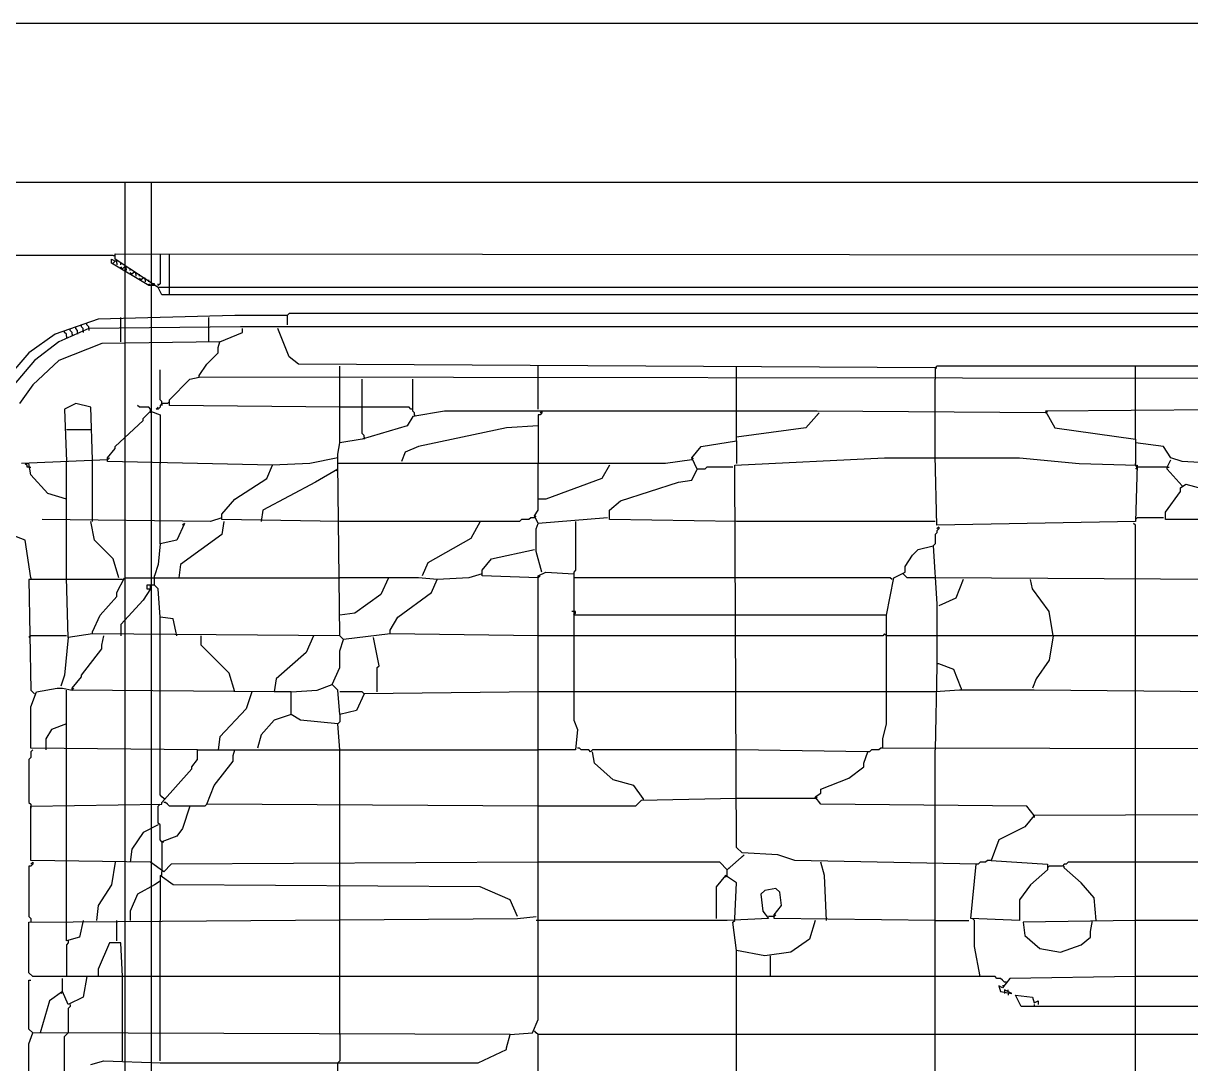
# Model space of a CAD drawing. Extents: x 4511820 to 5180432, y -1526536 to -944957.
# Drawn here: x 5148695.1 to 5149135.6, y -1026997.3 to -1026604.7 of the extents above; entities that cross this region are included whole.
import ezdxf

# ---------------------------------------------------------------- set-up
doc = ezdxf.new("R2010")
doc.units = 0
doc.header["$MEASUREMENT"] = 0
doc.layers.add('ZZ-chladenie', color=133, linetype='CONTINUOUS')

msp = doc.modelspace()

# ---------------------------------------------------------------- linework, layer by layer
at = {"layer": 'ZZ-chladenie'}
for p, q in [((5149472.5, -1026604.74), (5147315.716, -1026604.74)), ((5149472.5, -1026664.74), (5147315.716, -1026664.74)), ((5148733.5, -1028913.604), (5148733.5, -1026664.74)), ((5148743.5, -1028913.604), (5148743.5, -1026664.74)), ((5148728.991, -1026692.365), (5148661.157, -1026692.365)), ((5148728.284, -1026695.191), (5148728.284, -1026693.778)), ((5148728.284, -1026693.778), (5148729.697, -1026694.485)), ((5148728.991, -1026692.365), (5148729.697, -1026692.365)), ((5148729.697, -1026693.778), (5148729.697, -1026691.658)), ((5148729.697, -1026691.658), (5149349.394, -1026692.365)), ((5148745.95, -1026704.377), (5148729.697, -1026693.778)), ((5148746.656, -1026691.658), (5148746.656, -1026702.964)), ((5148750.189, -1026705.084), (5148750.189, -1026691.658)), ((5148742.417, -1026703.671), (5148728.284, -1026695.191)), ((5148729.697, -1026694.485), (5148728.991, -1026695.191)), ((5148730.404, -1026694.485), (5148729.697, -1026694.485)), ((5148730.404, -1026695.191), (5148730.404, -1026694.485)), ((5148730.404, -1026695.191), (5148730.404, -1026695.898)), ((5148731.818, -1026695.898), (5148731.818, -1026695.191)), ((5148732.524, -1026697.311), (5148731.818, -1026696.605)), ((5148733.231, -1026696.605), (5148732.524, -1026697.311)), ((5148733.937, -1026696.605), (5148733.231, -1026696.605)), ((5148733.937, -1026697.311), (5148733.937, -1026696.605)), ((5148733.937, -1026697.311), (5148733.937, -1026698.018)), ((5148735.35, -1026698.018), (5148735.35, -1026697.311)), ((5148736.057, -1026699.431), (5148735.35, -1026698.724)), ((5148736.763, -1026698.724), (5148736.057, -1026699.431)), ((5148737.47, -1026698.724), (5148736.763, -1026698.724)), ((5148737.47, -1026699.431), (5148737.47, -1026698.724)), ((5148737.47, -1026699.431), (5148737.47, -1026700.138)), ((5148738.884, -1026700.138), (5148738.884, -1026699.431)), ((5148739.59, -1026701.551), (5148738.884, -1026700.845)), ((5148740.297, -1026700.845), (5148739.59, -1026701.551)), ((5148741.003, -1026700.845), (5148740.297, -1026700.845)), ((5148741.003, -1026701.551), (5148741.003, -1026700.845)), ((5148741.003, -1026701.551), (5148741.003, -1026702.258)), ((5148742.417, -1026702.258), (5148742.417, -1026701.551)), ((5148743.123, -1026703.671), (5148742.417, -1026702.964)), ((5148744.536, -1026703.671), (5148742.417, -1026703.671)), ((5148743.83, -1026702.964), (5148743.123, -1026703.671)), ((5148744.536, -1026702.964), (5148743.83, -1026702.964)), ((5148744.536, -1026703.671), (5148744.536, -1026702.964)), ((5148746.656, -1026702.964), (5148745.95, -1026703.671)), ((5148745.95, -1026703.671), (5148745.95, -1026702.964)), ((5148747.363, -1026707.204), (5148745.95, -1026704.377)), ((5149334.555, -1026704.377), (5148745.95, -1026704.377)), ((5148750.189, -1026707.204), (5148750.189, -1026705.084)), ((5149331.729, -1026707.204), (5148747.363, -1026707.204)), ((5148774.92, -1026714.977), (5148723.338, -1026716.39)), ((5148731.818, -1026719.216), (5148731.818, -1026715.683)), ((5148765.028, -1026719.216), (5148765.028, -1026715.683)), ((5148794.706, -1026714.977), (5148774.92, -1026714.977)), ((5148795.412, -1026714.27), (5148794.706, -1026714.977)), ((5148794.706, -1026714.977), (5148794.706, -1026718.51)), ((5149283.68, -1026714.27), (5148795.412, -1026714.27)), ((5148723.338, -1026716.39), (5148707.086, -1026722.042)), ((5148719.805, -1026719.923), (5148708.5, -1026724.869)), ((5148712.739, -1026720.629), (5148712.739, -1026719.923)), ((5148714.859, -1026719.923), (5148714.859, -1026719.216)), ((5148715.565, -1026720.629), (5148714.859, -1026719.923)), ((5148716.979, -1026719.216), (5148716.979, -1026718.51)), ((5148717.685, -1026719.923), (5148716.979, -1026719.216)), ((5148717.685, -1026720.629), (5148717.685, -1026719.923)), ((5148719.098, -1026718.51), (5148719.098, -1026717.803)), ((5148719.805, -1026719.216), (5148719.098, -1026718.51)), ((5148719.805, -1026719.923), (5148719.805, -1026719.216)), ((5148777.04, -1026719.216), (5148719.805, -1026719.923)), ((5148719.805, -1026719.923), (5148719.805, -1026720.629)), ((5148731.818, -1026724.869), (5148731.818, -1026719.216)), ((5148765.028, -1026724.869), (5148765.028, -1026719.216)), ((5148791.172, -1026719.216), (5148777.04, -1026719.216)), ((5148777.747, -1026721.336), (5148777.747, -1026719.923)), ((5149286.506, -1026719.216), (5148791.172, -1026719.216)), ((5148795.412, -1026730.522), (5148791.172, -1026719.923)), ((5148707.086, -1026722.042), (5148697.193, -1026729.108)), ((5148710.619, -1026721.336), (5148710.619, -1026720.629)), ((5148711.326, -1026722.042), (5148710.619, -1026721.336)), ((5148711.326, -1026722.749), (5148711.326, -1026722.042)), ((5148711.326, -1026722.749), (5148711.326, -1026723.456)), ((5148713.445, -1026721.336), (5148712.739, -1026720.629)), ((5148713.445, -1026722.042), (5148713.445, -1026721.336)), ((5148713.445, -1026722.042), (5148713.445, -1026722.749)), ((5148715.565, -1026721.336), (5148715.565, -1026720.629)), ((5148715.565, -1026721.336), (5148715.565, -1026722.042)), ((5148717.685, -1026720.629), (5148717.685, -1026721.336)), ((5148769.268, -1026724.869), (5148777.747, -1026721.336)), ((5148708.5, -1026724.869), (5148699.313, -1026731.935)), ((5148724.752, -1026725.576), (5148708.5, -1026731.935)), ((5148769.268, -1026724.869), (5148724.752, -1026725.576)), ((5148768.561, -1026726.989), (5148769.268, -1026724.869)), ((5148768.561, -1026729.108), (5148768.561, -1026726.989)), ((5148697.193, -1026729.108), (5148688.008, -1026739.708)), ((5148699.313, -1026731.935), (5148690.834, -1026741.828)), ((5148708.5, -1026731.935), (5148698.606, -1026741.121)), ((5148761.495, -1026737.588), (5148764.322, -1026733.348)), ((5148764.322, -1026733.348), (5148768.561, -1026729.108)), ((5148798.945, -1026733.348), (5148795.412, -1026730.522)), ((5149039.192, -1026734.762), (5148798.945, -1026733.348)), ((5148746.656, -1026746.774), (5148746.656, -1026735.468)), ((5148761.495, -1026738.295), (5148761.495, -1026737.588)), ((5148814.49, -1026739.001), (5148814.49, -1026734.055)), ((5148889.391, -1026739.001), (5148889.391, -1026734.055)), ((5148964.292, -1026739.001), (5148964.292, -1026734.055)), ((5149039.899, -1026734.055), (5149039.192, -1026734.762)), ((5149039.192, -1026734.762), (5149039.899, -1026734.762)), ((5149039.192, -1026734.762), (5149039.192, -1026739.001)), ((5149263.894, -1026734.055), (5149039.899, -1026734.055)), ((5149114.8, -1026739.001), (5149114.8, -1026734.055)), ((5148698.606, -1026741.121), (5148693.661, -1026748.187)), ((5148750.189, -1026746.774), (5148757.962, -1026739.001)), ((5148757.962, -1026739.001), (5148761.495, -1026738.295)), ((5149321.13, -1026739.001), (5148761.495, -1026738.295)), ((5148814.49, -1026763.026), (5148814.49, -1026739.001)), ((5148822.97, -1026749.6), (5148822.97, -1026739.001)), ((5148842.049, -1026751.013), (5148842.049, -1026739.001)), ((5148889.391, -1026750.307), (5148889.391, -1026739.001)), ((5148964.292, -1026750.307), (5148964.292, -1026739.001)), ((5149039.192, -1026751.013), (5149039.192, -1026739.001)), ((5149114.8, -1026750.307), (5149114.8, -1026739.001)), ((5148714.859, -1026748.187), (5148710.619, -1026750.307)), ((5148710.619, -1026750.307), (5148711.326, -1026770.092)), ((5148720.511, -1026749.6), (5148714.859, -1026748.187)), ((5148721.218, -1026769.385), (5148720.511, -1026749.6)), ((5148738.884, -1026749.6), (5148738.177, -1026748.894)), ((5148742.417, -1026749.6), (5148738.884, -1026749.6)), ((5148740.297, -1026753.84), (5148743.123, -1026751.013)), ((5148743.123, -1026750.307), (5148742.417, -1026749.6)), ((5148743.123, -1026751.013), (5148743.123, -1026750.307)), ((5148743.123, -1026751.013), (5148743.123, -1026751.72)), ((5148743.123, -1026751.013), (5148746.656, -1026752.426)), ((5148745.243, -1026750.307), (5148745.95, -1026749.6)), ((5148745.95, -1026750.307), (5148745.243, -1026750.307)), ((5148746.656, -1026749.6), (5148745.95, -1026750.307)), ((5148747.363, -1026747.481), (5148746.656, -1026746.774)), ((5148747.363, -1026748.187), (5148746.656, -1026748.894)), ((5148746.656, -1026748.894), (5148746.656, -1026749.6)), ((5148747.363, -1026748.187), (5148747.363, -1026747.481)), ((5148747.363, -1026748.187), (5148747.363, -1026748.894)), ((5148749.483, -1026748.187), (5148747.363, -1026748.187)), ((5148749.483, -1026748.187), (5148750.189, -1026747.481)), ((5148750.189, -1026748.894), (5148750.189, -1026746.774)), ((5148814.49, -1026749.6), (5148750.189, -1026748.894)), ((5148840.636, -1026749.6), (5148814.49, -1026749.6)), ((5148822.97, -1026759.493), (5148822.97, -1026749.6)), ((5148841.342, -1026750.307), (5148840.636, -1026749.6)), ((5148842.049, -1026750.307), (5148841.342, -1026750.307)), ((5148842.755, -1026751.72), (5148842.049, -1026751.013)), ((5148854.061, -1026751.013), (5148842.049, -1026753.133)), ((5148994.676, -1026751.013), (5148854.061, -1026751.013)), ((5148890.804, -1026751.013), (5148890.098, -1026751.72)), ((5148890.804, -1026751.013), (5148890.804, -1026751.72)), ((5148964.292, -1026760.906), (5148964.292, -1026750.307)), ((5149080.883, -1026751.72), (5148994.676, -1026751.013)), ((5149039.192, -1026767.972), (5149039.192, -1026751.013)), ((5149176.275, -1026750.307), (5149080.883, -1026751.013)), ((5149080.883, -1026751.72), (5149081.589, -1026751.013)), ((5149080.883, -1026751.013), (5149084.416, -1026757.373)), ((5149114.8, -1026761.613), (5149114.8, -1026750.307)), ((5148729.697, -1026764.439), (5148740.297, -1026754.547)), ((5148740.297, -1026754.547), (5148740.297, -1026753.84)), ((5148746.656, -1026752.426), (5148746.656, -1026770.799)), ((5148842.049, -1026753.133), (5148839.929, -1026756.667)), ((5148842.755, -1026752.426), (5148842.755, -1026751.72)), ((5148842.755, -1026752.426), (5148842.755, -1026753.133)), ((5148890.098, -1026752.426), (5148889.391, -1026752.426)), ((5148889.391, -1026752.426), (5148889.391, -1026770.799)), ((5148890.804, -1026751.72), (5148890.098, -1026752.426)), ((5148995.383, -1026751.72), (5148990.437, -1026757.373)), ((5148995.383, -1026751.72), (5148994.676, -1026752.426)), ((5148720.511, -1026758.08), (5148711.326, -1026758.08)), ((5148839.929, -1026756.667), (5148822.97, -1026761.613)), ((5148823.677, -1026760.199), (5148822.97, -1026759.493)), ((5148877.379, -1026757.373), (5148844.168, -1026764.439)), ((5148889.391, -1026756.667), (5148877.379, -1026757.373)), ((5148990.437, -1026757.373), (5148964.292, -1026760.906)), ((5149084.416, -1026757.373), (5149114.8, -1026761.613)), ((5148813.784, -1026767.265), (5148814.49, -1026763.026)), ((5148822.97, -1026761.613), (5148814.49, -1026763.026)), ((5148823.677, -1026760.906), (5148823.677, -1026760.199)), ((5148823.677, -1026760.906), (5148823.677, -1026761.613)), ((5148950.867, -1026764.439), (5148964.292, -1026762.32)), ((5148964.292, -1026762.32), (5148964.292, -1026760.906)), ((5148964.292, -1026762.32), (5148964.292, -1026770.799)), ((5149114.8, -1026761.613), (5149114.8, -1026770.799)), ((5149125.399, -1026764.439), (5149114.8, -1026763.026)), ((5148726.871, -1026768.679), (5148729.697, -1026765.146)), ((5148726.871, -1026769.385), (5148727.578, -1026768.679)), ((5148726.871, -1026770.092), (5148726.871, -1026768.679)), ((5148729.697, -1026765.146), (5148729.697, -1026764.439)), ((5148813.784, -1026768.679), (5148803.185, -1026770.799)), ((5148813.784, -1026770.799), (5148813.784, -1026767.265)), ((5148839.222, -1026766.559), (5148837.809, -1026770.092)), ((5148844.168, -1026764.439), (5148839.222, -1026766.559)), ((5148947.333, -1026768.679), (5148950.867, -1026764.439)), ((5148947.333, -1026769.385), (5148948.04, -1026768.679)), ((5148949.453, -1026772.919), (5148947.333, -1026768.679)), ((5148963.585, -1026771.505), (5149020.114, -1026768.679)), ((5149020.114, -1026768.679), (5149070.99, -1026768.679)), ((5149039.899, -1026794.117), (5149039.192, -1026767.972)), ((5149070.99, -1026768.679), (5149093.601, -1026770.799)), ((5149128.226, -1026768.679), (5149125.399, -1026764.439)), ((5149132.465, -1026770.092), (5149128.226, -1026768.679)), ((5148726.871, -1026769.385), (5148694.367, -1026770.799)), ((5148697.193, -1026770.799), (5148695.78, -1026770.799)), ((5148695.78, -1026770.799), (5148696.487, -1026771.505)), ((5148696.487, -1026772.212), (5148696.487, -1026771.505)), ((5148697.193, -1026772.212), (5148696.487, -1026772.212)), ((5148697.9, -1026775.038), (5148697.193, -1026770.799)), ((5148697.193, -1026772.212), (5148697.9, -1026772.212)), ((5148711.326, -1026792.704), (5148711.326, -1026770.092)), ((5148721.218, -1026792.704), (5148721.218, -1026769.385)), ((5148789.053, -1026771.505), (5148726.871, -1026770.092)), ((5148746.656, -1026792.704), (5148746.656, -1026770.799)), ((5148786.933, -1026776.451), (5148789.053, -1026771.505)), ((5148803.185, -1026770.799), (5148789.053, -1026771.505)), ((5148813.784, -1026772.919), (5148805.305, -1026777.865)), ((5148813.784, -1026772.919), (5148813.077, -1026773.625)), ((5148814.49, -1026835.807), (5148813.784, -1026770.799)), ((5148837.809, -1026770.799), (5148813.784, -1026770.799)), ((5148937.441, -1026770.799), (5148837.809, -1026770.799)), ((5148889.391, -1026784.224), (5148889.391, -1026770.799)), ((5148916.242, -1026771.505), (5148913.416, -1026776.451)), ((5148947.333, -1026769.385), (5148937.441, -1026770.799)), ((5148947.333, -1026777.158), (5148949.453, -1026772.919)), ((5148952.28, -1026772.919), (5148949.453, -1026772.919)), ((5148952.986, -1026772.212), (5148952.28, -1026772.919)), ((5148962.878, -1026772.212), (5148952.986, -1026772.212)), ((5148963.585, -1026772.919), (5148963.585, -1026771.505)), ((5148964.292, -1026915.653), (5148963.585, -1026772.919)), ((5149093.601, -1026770.799), (5149115.506, -1026771.505)), ((5149114.8, -1026771.505), (5149114.8, -1026770.799)), ((5149115.506, -1026772.212), (5149114.8, -1026771.505)), ((5149115.506, -1026771.505), (5149114.8, -1026792.704)), ((5149115.506, -1026772.212), (5149114.8, -1026772.919)), ((5149126.812, -1026772.212), (5149115.506, -1026772.212)), ((5149126.812, -1026772.212), (5149128.226, -1026769.385)), ((5149126.812, -1026772.212), (5149127.519, -1026772.212)), ((5149126.812, -1026772.919), (5149126.812, -1026772.212)), ((5149132.465, -1026779.278), (5149126.812, -1026772.919)), ((5149160.023, -1026771.505), (5149132.465, -1026770.092)), ((5148704.26, -1026782.104), (5148697.9, -1026775.038)), ((5148774.92, -1026784.224), (5148786.933, -1026776.451)), ((5148913.416, -1026776.451), (5148892.217, -1026784.224)), ((5148942.387, -1026777.865), (5148947.333, -1026777.158)), ((5148805.305, -1026777.865), (5148785.52, -1026788.464)), ((5148920.482, -1026784.931), (5148942.387, -1026777.865)), ((5149126.105, -1026789.17), (5149131.758, -1026781.398)), ((5149131.758, -1026779.985), (5149133.878, -1026778.572)), ((5149131.758, -1026781.398), (5149131.758, -1026779.985)), ((5149133.878, -1026778.572), (5149151.544, -1026783.517)), ((5148711.326, -1026784.224), (5148704.26, -1026782.104)), ((5148769.974, -1026789.877), (5148774.92, -1026784.224)), ((5148889.391, -1026788.464), (5148889.391, -1026784.224)), ((5148892.217, -1026784.224), (5148889.391, -1026784.224)), ((5148916.242, -1026788.464), (5148920.482, -1026784.931)), ((5148769.974, -1026791.997), (5148769.974, -1026789.877)), ((5148785.52, -1026788.464), (5148784.813, -1026792.704)), ((5148887.978, -1026790.583), (5148889.391, -1026788.464)), ((5148887.978, -1026791.29), (5148888.685, -1026790.583)), ((5148889.391, -1026793.41), (5148887.978, -1026790.583)), ((5148916.242, -1026791.997), (5148916.242, -1026788.464)), ((5149126.105, -1026791.997), (5149126.105, -1026789.17)), ((5148695.78, -1026799.77), (5148683.061, -1026794.824)), ((5148765.735, -1026792.704), (5148702.14, -1026791.997)), ((5148711.326, -1026813.902), (5148711.326, -1026792.704)), ((5148721.925, -1026799.77), (5148720.511, -1026792.704)), ((5148746.656, -1026801.183), (5148746.656, -1026792.704)), ((5148755.842, -1026793.41), (5148753.015, -1026799.77)), ((5148755.842, -1026793.41), (5148755.136, -1026794.117)), ((5148769.974, -1026791.29), (5148765.735, -1026792.704)), ((5148814.49, -1026792.704), (5148769.974, -1026791.997)), ((5148770.681, -1026792.704), (5148769.974, -1026797.65)), ((5148882.325, -1026792.704), (5148814.49, -1026792.704)), ((5148867.486, -1026792.704), (5148863.954, -1026799.063)), ((5148883.032, -1026791.997), (5148882.325, -1026792.704)), ((5148885.858, -1026791.997), (5148883.032, -1026791.997)), ((5148886.565, -1026791.29), (5148885.858, -1026791.997)), ((5148887.978, -1026791.29), (5148886.565, -1026791.29)), ((5148888.685, -1026795.53), (5148889.391, -1026793.41)), ((5148915.536, -1026791.29), (5148889.391, -1026793.41)), ((5148903.524, -1026792.704), (5148903.524, -1026811.076)), ((5148964.292, -1026792.704), (5148916.242, -1026791.997)), ((5149039.192, -1026792.704), (5148964.292, -1026792.704)), ((5149114.8, -1026792.704), (5149039.899, -1026794.117)), ((5149040.606, -1026794.824), (5149039.899, -1026795.53)), ((5149040.606, -1026794.824), (5149040.606, -1026795.53)), ((5149114.8, -1026794.117), (5149114.093, -1026793.41)), ((5149115.506, -1026791.29), (5149114.8, -1026791.997)), ((5149114.8, -1026813.902), (5149114.8, -1026794.117)), ((5149125.399, -1026791.29), (5149115.506, -1026791.29)), ((5149158.61, -1026791.997), (5149126.105, -1026791.997)), ((5148769.974, -1026797.65), (5148754.429, -1026808.956)), ((5148863.954, -1026799.063), (5148847.701, -1026808.249)), ((5148888.685, -1026804.009), (5148888.685, -1026795.53)), ((5149039.899, -1026796.943), (5149039.192, -1026797.65)), ((5149039.192, -1026797.65), (5149039.192, -1026801.183)), ((5149040.606, -1026795.53), (5149039.899, -1026796.237)), ((5149039.899, -1026796.237), (5149039.899, -1026796.943)), ((5148697.9, -1026813.902), (5148695.78, -1026799.77)), ((5148728.991, -1026806.835), (5148721.925, -1026799.77)), ((5148746.656, -1026801.183), (5148745.95, -1026808.956)), ((5148753.015, -1026799.77), (5148746.656, -1026801.183)), ((5148871.726, -1026806.835), (5148887.978, -1026803.303)), ((5149030.713, -1026805.422), (5149032.833, -1026803.303)), ((5149032.833, -1026803.303), (5149038.486, -1026801.89)), ((5149039.192, -1026801.183), (5149038.486, -1026801.89)), ((5149038.486, -1026801.89), (5149039.899, -1026823.794)), ((5148731.111, -1026813.902), (5148728.991, -1026806.835)), ((5148847.701, -1026808.249), (5148845.581, -1026813.195)), ((5148868.193, -1026811.076), (5148871.726, -1026806.835)), ((5148890.804, -1026811.782), (5148888.685, -1026804.009)), ((5149027.887, -1026809.663), (5149030.713, -1026805.422)), ((5148745.95, -1026808.956), (5148744.536, -1026813.195)), ((5148754.429, -1026808.956), (5148753.722, -1026813.902)), ((5148868.193, -1026812.489), (5148863.247, -1026813.902)), ((5148868.193, -1026813.195), (5148868.193, -1026811.076)), ((5148889.391, -1026813.195), (5148892.217, -1026811.782)), ((5148892.217, -1026811.782), (5148902.817, -1026812.489)), ((5148903.524, -1026811.076), (5148902.817, -1026811.782)), ((5148902.817, -1026811.782), (5148902.817, -1026812.489)), ((5148902.817, -1026812.489), (5148902.817, -1026867.604)), ((5149023.647, -1026813.902), (5149027.887, -1026811.782)), ((5149027.887, -1026813.195), (5149027.181, -1026812.489)), ((5149027.887, -1026811.782), (5149027.887, -1026809.663)), ((5148732.524, -1026814.608), (5148697.193, -1026814.608)), ((5148697.193, -1026814.608), (5148697.9, -1026856.299)), ((5148697.9, -1026813.902), (5148697.9, -1026814.608)), ((5148712.032, -1026836.513), (5148711.326, -1026813.902)), ((5148730.404, -1026819.555), (5148733.231, -1026813.902)), ((5148733.231, -1026813.902), (5148814.49, -1026813.902)), ((5148744.536, -1026816.728), (5148741.71, -1026816.728)), ((5148741.71, -1026816.728), (5148741.71, -1026818.142)), ((5148743.123, -1026818.142), (5148743.123, -1026816.728)), ((5148744.536, -1026816.728), (5148744.536, -1026813.195)), ((5148745.95, -1026818.142), (5148744.536, -1026816.728)), ((5148844.168, -1026813.902), (5148814.49, -1026813.902)), ((5148832.863, -1026813.902), (5148830.036, -1026820.261)), ((5148851.234, -1026814.608), (5148844.168, -1026813.902)), ((5148849.115, -1026819.555), (5148851.234, -1026814.608)), ((5148863.247, -1026813.902), (5148851.234, -1026814.608)), ((5148889.391, -1026813.902), (5148868.193, -1026813.195)), ((5148889.391, -1026813.902), (5148890.098, -1026813.195)), ((5148889.391, -1026980.662), (5148889.391, -1026813.195)), ((5148964.292, -1026813.902), (5148902.817, -1026813.902)), ((5149022.234, -1026813.902), (5148964.292, -1026813.902)), ((5149020.821, -1026828.034), (5149023.647, -1026813.902)), ((5149022.94, -1026814.608), (5149022.234, -1026813.902)), ((5149028.594, -1026813.902), (5149027.887, -1026813.195)), ((5149039.192, -1026813.902), (5149028.594, -1026813.902)), ((5149145.891, -1026814.608), (5149039.192, -1026813.902)), ((5149049.792, -1026814.608), (5149046.965, -1026821.674)), ((5149075.936, -1026818.142), (5149075.23, -1026814.608)), ((5149114.8, -1026835.807), (5149114.8, -1026813.902)), ((5148724.045, -1026828.034), (5148730.404, -1026820.968)), ((5148730.404, -1026820.968), (5148730.404, -1026819.555)), ((5148743.123, -1026818.142), (5148740.297, -1026822.381)), ((5148741.71, -1026818.142), (5148743.123, -1026818.142)), ((5148746.656, -1026828.741), (5148745.95, -1026818.142)), ((5148830.036, -1026820.261), (5148820.144, -1026827.327)), ((5148836.396, -1026828.741), (5148849.115, -1026819.555)), ((5149082.296, -1026826.621), (5149075.936, -1026818.142)), ((5148740.297, -1026822.381), (5148731.818, -1026831.567)), ((5149039.899, -1026823.794), (5149039.899, -1026847.113)), ((5149046.965, -1026821.674), (5149040.606, -1026824.501)), ((5148721.218, -1026834.394), (5148724.045, -1026828.034)), ((5148746.656, -1026835.807), (5148746.656, -1026828.741)), ((5148751.602, -1026829.447), (5148746.656, -1026828.741)), ((5148753.015, -1026835.807), (5148751.602, -1026829.447)), ((5148820.144, -1026827.327), (5148814.49, -1026828.034)), ((5148833.569, -1026833.687), (5148836.396, -1026828.741)), ((5148902.817, -1026826.621), (5148902.11, -1026826.621)), ((5148903.524, -1026826.621), (5148902.817, -1026826.621)), ((5148902.817, -1026828.034), (5148903.524, -1026827.327)), ((5148964.292, -1026828.034), (5148902.817, -1026828.034)), ((5148903.524, -1026827.327), (5148903.524, -1026826.621)), ((5149020.821, -1026828.034), (5148964.292, -1026828.034)), ((5149020.821, -1026869.017), (5149020.821, -1026828.034)), ((5149083.709, -1026835.807), (5149082.296, -1026826.621)), ((5148721.218, -1026835.1), (5148721.218, -1026834.394)), ((5148731.818, -1026831.567), (5148731.818, -1026835.807)), ((5148833.569, -1026835.1), (5148833.569, -1026833.687)), ((5148697.9, -1026835.807), (5148697.193, -1026836.513)), ((5148711.326, -1026835.807), (5148697.9, -1026835.807)), ((5148712.032, -1026836.513), (5148710.619, -1026850.646)), ((5148721.218, -1026835.1), (5148712.032, -1026836.513)), ((5148814.49, -1026835.807), (5148721.218, -1026835.1)), ((5148724.752, -1026839.34), (5148725.458, -1026835.807)), ((5148746.656, -1026857.005), (5148746.656, -1026835.807)), ((5148762.202, -1026839.34), (5148762.202, -1026835.807)), ((5148804.598, -1026835.807), (5148801.772, -1026842.166)), ((5148815.904, -1026837.22), (5148814.49, -1026835.807)), ((5148814.49, -1026841.46), (5148815.904, -1026837.22)), ((5148833.569, -1026835.1), (5148815.904, -1026837.22)), ((5148829.329, -1026847.113), (5148827.21, -1026836.513)), ((5148889.391, -1026835.807), (5148833.569, -1026835.1)), ((5148902.817, -1026835.807), (5148889.391, -1026835.807)), ((5148964.292, -1026835.807), (5148902.817, -1026835.807)), ((5149019.408, -1026835.807), (5148964.292, -1026835.807)), ((5149020.114, -1026835.1), (5149019.408, -1026835.807)), ((5149020.821, -1026835.807), (5149020.114, -1026835.1)), ((5149040.606, -1026835.807), (5149020.821, -1026835.807)), ((5149181.928, -1026835.807), (5149040.606, -1026835.807)), ((5149083.709, -1026835.807), (5149082.296, -1026844.992)), ((5149114.8, -1026857.005), (5149114.8, -1026835.807)), ((5148716.979, -1026850.646), (5148724.752, -1026840.753)), ((5148724.752, -1026840.753), (5148724.752, -1026839.34)), ((5148772.801, -1026849.939), (5148762.202, -1026839.34)), ((5148801.772, -1026842.166), (5148790.466, -1026852.059)), ((5148814.49, -1026847.819), (5148814.49, -1026841.46)), ((5148811.664, -1026854.178), (5148814.49, -1026847.819)), ((5148828.623, -1026847.819), (5148829.329, -1026847.113)), ((5148828.623, -1026857.005), (5148828.623, -1026847.819)), ((5149039.899, -1026847.113), (5149039.192, -1026878.91)), ((5149040.606, -1026846.406), (5149039.899, -1026846.406)), ((5149046.259, -1026848.526), (5149040.606, -1026846.406)), ((5149082.296, -1026844.992), (5149077.349, -1026852.059)), ((5148710.619, -1026850.646), (5148709.206, -1026854.885)), ((5148713.445, -1026855.592), (5148716.979, -1026851.352)), ((5148716.979, -1026851.352), (5148716.979, -1026850.646)), ((5148774.92, -1026857.005), (5148772.801, -1026849.939)), ((5148790.466, -1026852.059), (5148789.759, -1026857.005)), ((5149049.085, -1026855.592), (5149046.259, -1026848.526)), ((5149077.349, -1026852.059), (5149075.936, -1026855.592)), ((5148697.9, -1026856.299), (5148699.313, -1026857.712)), ((5148700.02, -1026857.005), (5148707.793, -1026855.592)), ((5148707.793, -1026855.592), (5148709.913, -1026855.592)), ((5148709.913, -1026855.592), (5148713.445, -1026856.299)), ((5148711.326, -1026878.91), (5148711.326, -1026856.299)), ((5148713.445, -1026856.299), (5148714.152, -1026855.592)), ((5148713.445, -1026856.299), (5148713.445, -1026855.592)), ((5148789.759, -1026857.005), (5148713.445, -1026856.299)), ((5148796.119, -1026857.005), (5148806.011, -1026856.299)), ((5148806.011, -1026856.299), (5148811.664, -1026854.178)), ((5148813.784, -1026856.299), (5148811.664, -1026854.178)), ((5148814.49, -1026865.484), (5148813.784, -1026856.299)), ((5149048.378, -1026856.299), (5149039.192, -1026857.005)), ((5149051.205, -1026856.299), (5149048.378, -1026856.299)), ((5149049.085, -1026855.592), (5149049.085, -1026856.299)), ((5149071.696, -1026856.299), (5149051.205, -1026856.299)), ((5149076.643, -1026856.299), (5149071.696, -1026856.299)), ((5149152.957, -1026857.005), (5149076.643, -1026856.299)), ((5148697.9, -1026862.658), (5148700.02, -1026857.005)), ((5148746.656, -1026878.91), (5148746.656, -1026857.005)), ((5148781.28, -1026857.005), (5148779.16, -1026863.365)), ((5148796.119, -1026857.005), (5148789.759, -1026857.005)), ((5148796.119, -1026865.484), (5148796.119, -1026857.005)), ((5148822.97, -1026857.005), (5148814.49, -1026857.005)), ((5148823.677, -1026857.712), (5148820.85, -1026864.071)), ((5148823.677, -1026857.712), (5148822.97, -1026857.005)), ((5148889.391, -1026857.005), (5148823.677, -1026857.712)), ((5148902.817, -1026857.005), (5148889.391, -1026857.005)), ((5148964.292, -1026857.005), (5148902.817, -1026857.005)), ((5149020.821, -1026857.005), (5148964.292, -1026857.005)), ((5149039.192, -1026857.005), (5149020.821, -1026857.005)), ((5149114.8, -1026878.91), (5149114.8, -1026857.005)), ((5148697.9, -1026878.203), (5148697.9, -1026862.658)), ((5148779.16, -1026863.365), (5148769.268, -1026873.964)), ((5148796.119, -1026865.484), (5148789.759, -1026867.604)), ((5148799.652, -1026867.604), (5148796.119, -1026865.484)), ((5148820.85, -1026864.071), (5148814.49, -1026865.484)), ((5148814.49, -1026865.484), (5148814.49, -1026868.311)), ((5148711.326, -1026869.017), (5148705.673, -1026871.137)), ((5148789.759, -1026867.604), (5148784.813, -1026873.257)), ((5148813.784, -1026869.017), (5148799.652, -1026867.604)), ((5148814.49, -1026868.311), (5148813.784, -1026869.017)), ((5148814.49, -1026878.91), (5148813.784, -1026869.017)), ((5148902.817, -1026867.604), (5148904.23, -1026871.137)), ((5149019.408, -1026874.67), (5149020.821, -1026869.017)), ((5148705.673, -1026871.137), (5148703.553, -1026874.67)), ((5148769.268, -1026873.964), (5148768.561, -1026878.91)), ((5148784.813, -1026873.257), (5148783.4, -1026878.203)), ((5148904.23, -1026871.137), (5148903.524, -1026878.91)), ((5148760.788, -1026878.91), (5148697.9, -1026878.203)), ((5148703.553, -1026874.67), (5148703.553, -1026878.91)), ((5148904.937, -1026878.203), (5148904.23, -1026878.203)), ((5148905.643, -1026878.91), (5148904.937, -1026878.203)), ((5149018.701, -1026878.203), (5149017.994, -1026878.91)), ((5149019.408, -1026878.203), (5149018.701, -1026878.203)), ((5149019.408, -1026878.203), (5149019.408, -1026874.67)), ((5149367.766, -1026878.91), (5149019.408, -1026878.203)), ((5148697.9, -1026881.736), (5148697.193, -1026882.443)), ((5148697.193, -1026882.443), (5148697.193, -1026898.695)), ((5148698.606, -1026878.91), (5148697.9, -1026879.617)), ((5148697.9, -1026879.617), (5148697.9, -1026881.736)), ((5148711.326, -1026900.108), (5148711.326, -1026878.91)), ((5148746.656, -1026895.869), (5148746.656, -1026878.91)), ((5148758.668, -1026885.269), (5148760.788, -1026882.443)), ((5148760.788, -1026882.443), (5148760.788, -1026878.91)), ((5148760.788, -1026878.91), (5148889.391, -1026878.91)), ((5148767.148, -1026892.335), (5148774.214, -1026883.149)), ((5148774.214, -1026881.03), (5148774.92, -1026878.91)), ((5148774.214, -1026883.149), (5148774.214, -1026881.03)), ((5148814.49, -1026900.108), (5148814.49, -1026878.91)), ((5148903.524, -1026878.91), (5148889.391, -1026878.91)), ((5148908.47, -1026878.91), (5148905.643, -1026878.91)), ((5148909.176, -1026879.617), (5148908.47, -1026878.91)), ((5148909.883, -1026878.91), (5148909.176, -1026879.617)), ((5148964.292, -1026878.91), (5148909.883, -1026878.91)), ((5148910.59, -1026883.856), (5148909.883, -1026879.617)), ((5149013.755, -1026879.617), (5148964.292, -1026878.91)), ((5149012.342, -1026883.856), (5149013.755, -1026879.617)), ((5149014.461, -1026879.617), (5149013.755, -1026879.617)), ((5149015.168, -1026878.91), (5149014.461, -1026879.617)), ((5149017.994, -1026878.91), (5149015.168, -1026878.91)), ((5149039.192, -1026900.108), (5149039.192, -1026878.91)), ((5149114.8, -1026902.935), (5149114.8, -1026878.91)), ((5148747.363, -1026898.695), (5148758.668, -1026885.976)), ((5148758.668, -1026885.976), (5148758.668, -1026885.269)), ((5148917.656, -1026890.216), (5148910.59, -1026883.856)), ((5149006.689, -1026889.509), (5149012.342, -1026885.269)), ((5149012.342, -1026885.269), (5149012.342, -1026883.856)), ((5148925.429, -1026892.335), (5148917.656, -1026890.216)), ((5148996.09, -1026893.749), (5149006.689, -1026889.509)), ((5148747.363, -1026896.575), (5148746.656, -1026895.869)), ((5148764.322, -1026899.401), (5148767.148, -1026892.335)), ((5148928.961, -1026897.282), (5148925.429, -1026892.335)), ((5148993.969, -1026896.575), (5148996.09, -1026895.162)), ((5148996.09, -1026895.162), (5148996.09, -1026893.749)), ((5148697.193, -1026898.695), (5148697.9, -1026899.401)), ((5148697.9, -1026899.401), (5148697.9, -1026900.108)), ((5148697.9, -1026900.108), (5148747.363, -1026899.401)), ((5148697.9, -1026900.108), (5148697.9, -1026900.815)), ((5148697.9, -1026920.6), (5148697.9, -1026900.108)), ((5148711.326, -1026921.306), (5148711.326, -1026900.108)), ((5148745.95, -1026900.108), (5148746.656, -1026899.401)), ((5148745.95, -1026906.468), (5148745.95, -1026900.108)), ((5148748.07, -1026897.282), (5148747.363, -1026896.575)), ((5148747.363, -1026899.401), (5148747.363, -1026898.695)), ((5148748.07, -1026897.282), (5148748.776, -1026897.282)), ((5148748.776, -1026898.695), (5148748.07, -1026898.695)), ((5148749.483, -1026899.401), (5148748.776, -1026898.695)), ((5148750.189, -1026900.108), (5148749.483, -1026899.401)), ((5148763.615, -1026900.108), (5148750.189, -1026900.108)), ((5148757.962, -1026900.108), (5148755.136, -1026908.587)), ((5148764.322, -1026899.401), (5148763.615, -1026900.108)), ((5148889.391, -1026900.108), (5148764.322, -1026899.401)), ((5148814.49, -1026921.306), (5148814.49, -1026900.108)), ((5148926.135, -1026900.108), (5148889.391, -1026900.108)), ((5148928.255, -1026897.988), (5148926.135, -1026900.108)), ((5148964.292, -1026897.282), (5148928.255, -1026897.988)), ((5148928.961, -1026897.282), (5148928.961, -1026897.988)), ((5148993.969, -1026897.282), (5148964.292, -1026897.282)), ((5148993.969, -1026897.282), (5148994.676, -1026896.575)), ((5148996.09, -1026899.401), (5148993.969, -1026896.575)), ((5149073.817, -1026900.108), (5148996.09, -1026899.401)), ((5149039.192, -1026921.306), (5149039.192, -1026900.108)), ((5149076.643, -1026903.641), (5149073.817, -1026900.108)), ((5149076.643, -1026903.641), (5149073.11, -1026907.881)), ((5149265.307, -1026902.935), (5149076.643, -1026903.641)), ((5149076.643, -1026903.641), (5149076.643, -1026904.348)), ((5149114.8, -1027029.418), (5149114.8, -1026902.935)), ((5148745.95, -1026907.174), (5148740.297, -1026910.001)), ((5148746.656, -1026907.174), (5148745.95, -1026906.468)), ((5148746.656, -1026912.827), (5148746.656, -1026907.174)), ((5148755.136, -1026908.587), (5148753.015, -1026911.414)), ((5149073.11, -1026907.881), (5149063.217, -1026912.827)), ((5148740.297, -1026910.001), (5148736.057, -1026916.36)), ((5148747.363, -1026913.534), (5148746.656, -1026912.827)), ((5148753.015, -1026911.414), (5148747.363, -1026913.534)), ((5148747.363, -1026913.534), (5148748.07, -1026913.534)), ((5148747.363, -1026913.534), (5148747.363, -1026924.84)), ((5149063.217, -1026912.827), (5149060.391, -1026920.6)), ((5148736.057, -1026916.36), (5148735.35, -1026921.306)), ((5148967.118, -1026918.48), (5148960.759, -1026924.133)), ((5148966.412, -1026917.774), (5148964.292, -1026915.653)), ((5148979.837, -1026918.48), (5148966.412, -1026917.774)), ((5148967.118, -1026918.48), (5148966.412, -1026919.187)), ((5148986.197, -1026920.6), (5148979.837, -1026918.48)), ((5148697.9, -1026922.719), (5148697.193, -1026922.719)), ((5148697.193, -1026922.719), (5148697.193, -1026941.799)), ((5148743.123, -1026921.306), (5148697.9, -1026920.6)), ((5148698.606, -1026921.306), (5148697.9, -1026922.013)), ((5148698.606, -1026922.013), (5148697.9, -1026922.719)), ((5148698.606, -1026921.306), (5148698.606, -1026922.013)), ((5148711.326, -1026943.212), (5148711.326, -1026921.306)), ((5148729.697, -1026921.306), (5148728.284, -1026929.786)), ((5148748.07, -1026924.84), (5148743.123, -1026921.306)), ((5148750.896, -1026922.013), (5148748.07, -1026924.84)), ((5148889.391, -1026921.306), (5148750.896, -1026922.013)), ((5148814.49, -1026929.786), (5148814.49, -1026921.306)), ((5148957.933, -1026921.306), (5148889.391, -1026921.306)), ((5148960.759, -1026924.133), (5148957.933, -1026921.306)), ((5149054.738, -1026922.013), (5148986.197, -1026920.6)), ((5148997.503, -1026926.253), (5148996.09, -1026921.306)), ((5149039.192, -1026964.41), (5149039.192, -1026921.306)), ((5149052.618, -1026942.505), (5149054.738, -1026922.013)), ((5149055.444, -1026922.013), (5149054.738, -1026922.013)), ((5149056.151, -1026921.306), (5149055.444, -1026922.013)), ((5149058.271, -1026921.306), (5149056.151, -1026921.306)), ((5149058.978, -1026920.6), (5149058.271, -1026921.306)), ((5149060.391, -1026920.6), (5149058.978, -1026920.6)), ((5149060.391, -1026920.6), (5149081.589, -1026922.013)), ((5149081.589, -1026922.013), (5149081.589, -1026924.133)), ((5149082.296, -1026922.719), (5149081.589, -1026923.426)), ((5149087.242, -1026922.719), (5149082.296, -1026922.719)), ((5149087.949, -1026922.013), (5149087.242, -1026922.719)), ((5149088.655, -1026922.013), (5149087.949, -1026922.013)), ((5149087.949, -1026923.426), (5149087.949, -1026922.719)), ((5149089.362, -1026921.306), (5149088.655, -1026922.013)), ((5149114.8, -1026921.306), (5149089.362, -1026921.306)), ((5149189.701, -1026921.306), (5149114.8, -1026921.306)), ((5148751.602, -1026929.786), (5148746.656, -1026926.253)), ((5148746.656, -1026926.253), (5148746.656, -1026943.212)), ((5148747.363, -1026926.253), (5148747.363, -1026924.84)), ((5148960.052, -1026926.253), (5148956.519, -1026930.492)), ((5148960.759, -1026926.253), (5148960.052, -1026926.96)), ((5148964.292, -1026929.079), (5148960.052, -1026926.253)), ((5148960.759, -1026924.133), (5148961.465, -1026923.426)), ((5148960.759, -1026926.253), (5148960.759, -1026924.133)), ((5148998.209, -1026943.212), (5148997.503, -1026926.253)), ((5149081.589, -1026924.133), (5149075.23, -1026929.786)), ((5149094.308, -1026929.079), (5149087.949, -1026923.426)), ((5148728.284, -1026929.786), (5148723.338, -1026937.558)), ((5148744.536, -1026929.786), (5148738.177, -1026933.319)), ((5148746.656, -1026928.373), (5148744.536, -1026929.786)), ((5148867.486, -1026930.492), (5148751.602, -1026929.786)), ((5148814.49, -1026943.212), (5148814.49, -1026929.786)), ((5148878.792, -1026935.439), (5148867.486, -1026930.492)), ((5148956.519, -1026930.492), (5148956.519, -1026942.505)), ((5148963.585, -1026942.505), (5148964.292, -1026929.079)), ((5148979.131, -1026931.199), (5148974.891, -1026931.906)), ((5148980.544, -1026932.612), (5148979.131, -1026931.199)), ((5149075.23, -1026929.786), (5149070.99, -1026935.439)), ((5149099.254, -1026934.732), (5149094.308, -1026929.079)), ((5148738.177, -1026933.319), (5148735.35, -1026939.678)), ((5148881.619, -1026941.799), (5148878.792, -1026935.439)), ((5148974.891, -1026931.906), (5148973.478, -1026933.319)), ((5148973.478, -1026933.319), (5148974.185, -1026939.678)), ((5148981.251, -1026937.558), (5148980.544, -1026932.612)), ((5149070.99, -1026935.439), (5149070.99, -1026943.212)), ((5149099.961, -1026943.212), (5149099.254, -1026934.732)), ((5148723.338, -1026937.558), (5148722.631, -1026943.212)), ((5148735.35, -1026939.678), (5148735.35, -1026943.212)), ((5148974.185, -1026939.678), (5148976.304, -1026942.505)), ((5148978.424, -1026941.092), (5148981.251, -1026937.558)), ((5148697.193, -1026941.799), (5148697.9, -1026942.505)), ((5148697.193, -1026943.918), (5148881.619, -1026942.505)), ((5148697.193, -1026962.996), (5148697.193, -1026943.918)), ((5148697.9, -1026942.505), (5148697.9, -1026943.212)), ((5148697.9, -1026943.212), (5148697.9, -1026943.918)), ((5148711.326, -1026950.984), (5148711.326, -1026943.212)), ((5148717.685, -1026943.212), (5148716.272, -1026949.571)), ((5148730.404, -1026950.984), (5148730.404, -1026943.212)), ((5148746.656, -1026964.41), (5148746.656, -1026943.212)), ((5148814.49, -1026964.41), (5148814.49, -1026943.212)), ((5148881.619, -1026942.505), (5148888.685, -1026941.799)), ((5148960.759, -1026943.212), (5148888.685, -1026943.212)), ((5148976.304, -1026942.505), (5148960.759, -1026943.212)), ((5148962.878, -1026943.918), (5148963.585, -1026943.212)), ((5148964.292, -1026954.517), (5148962.878, -1026943.918)), ((5148963.585, -1026943.212), (5148963.585, -1026942.505)), ((5148978.424, -1026941.799), (5148976.304, -1026941.799)), ((5148978.424, -1026941.799), (5148979.131, -1026941.092)), ((5148978.424, -1026942.505), (5148978.424, -1026941.092)), ((5149039.192, -1026943.212), (5148978.424, -1026942.505)), ((5148993.969, -1026943.212), (5148991.85, -1026950.278)), ((5149039.192, -1026943.212), (5149051.912, -1026943.212)), ((5149070.99, -1026943.212), (5149052.618, -1026942.505)), ((5149054.031, -1026943.212), (5149053.325, -1026942.505)), ((5149054.031, -1026953.104), (5149054.031, -1026943.212)), ((5149114.8, -1026943.212), (5149072.403, -1026943.918)), ((5149072.403, -1026943.918), (5149073.11, -1026948.864)), ((5149097.841, -1026947.451), (5149098.548, -1026943.212)), ((5149189.701, -1026943.212), (5149114.8, -1026943.212)), ((5149073.11, -1026948.864), (5149078.762, -1026953.81)), ((5149097.841, -1026949.571), (5149097.841, -1026947.451)), ((5148716.272, -1026949.571), (5148711.326, -1026950.984)), ((5148712.032, -1026951.691), (5148711.326, -1026952.397)), ((5148711.326, -1026952.397), (5148711.326, -1026964.41)), ((5148712.032, -1026950.984), (5148712.032, -1026951.691)), ((5148727.578, -1026951.691), (5148723.338, -1026961.583)), ((5148731.818, -1026951.691), (5148727.578, -1026951.691)), ((5148732.524, -1026964.41), (5148731.818, -1026951.691)), ((5148991.85, -1026950.278), (5148984.783, -1026955.224)), ((5149056.151, -1026964.41), (5149054.031, -1026953.104)), ((5149086.535, -1026955.224), (5149094.308, -1026952.397)), ((5149094.308, -1026952.397), (5149097.841, -1026949.571)), ((5148964.292, -1026964.41), (5148964.292, -1026954.517)), ((5148974.891, -1026956.637), (5148964.292, -1026954.517)), ((5148984.783, -1026955.224), (5148974.891, -1026956.637)), ((5148977.011, -1026964.41), (5148977.011, -1026956.637)), ((5149078.762, -1026953.81), (5149086.535, -1026955.224)), ((5148723.338, -1026961.583), (5148723.338, -1026964.41)), ((5148698.606, -1026964.41), (5148697.193, -1026962.996)), ((5148697.193, -1026984.195), (5148697.193, -1026965.823)), ((5148697.193, -1026965.823), (5148697.9, -1026965.823)), ((5148889.391, -1026964.41), (5148698.606, -1026964.41)), ((5148709.913, -1026970.062), (5148709.913, -1026965.117)), ((5148719.098, -1026964.41), (5148717.685, -1026972.183)), ((5148732.524, -1026986.314), (5148732.524, -1026964.41)), ((5148746.656, -1026986.314), (5148746.656, -1026964.41)), ((5148814.49, -1026986.314), (5148814.49, -1026964.41)), ((5149061.804, -1026964.41), (5148889.391, -1026964.41)), ((5148964.292, -1026986.314), (5148964.292, -1026964.41)), ((5149039.192, -1026986.314), (5149039.192, -1026964.41)), ((5149062.51, -1026965.117), (5149061.804, -1026964.41)), ((5149063.924, -1026965.117), (5149062.51, -1026965.117)), ((5149064.63, -1026965.823), (5149063.924, -1026965.117)), ((5149067.457, -1026965.117), (5149064.63, -1026968.649)), ((5149065.337, -1026966.53), (5149064.63, -1026965.823)), ((5149066.044, -1026966.53), (5149065.337, -1026966.53)), ((5149114.8, -1026964.41), (5149067.457, -1026965.117)), ((5149189.701, -1026964.41), (5149114.8, -1026964.41)), ((5148709.913, -1026970.062), (5148704.966, -1026973.596)), ((5148709.913, -1026970.062), (5148709.206, -1026970.769)), ((5148712.032, -1026975.009), (5148709.913, -1026970.062)), ((5149064.63, -1026968.649), (5149063.217, -1026967.943)), ((5149063.217, -1026967.943), (5149063.924, -1026970.062)), ((5149063.924, -1026970.062), (5149068.164, -1026970.769)), ((5149065.337, -1026967.943), (5149064.63, -1026967.943)), ((5149068.164, -1026970.769), (5149065.337, -1026969.356)), ((5149065.337, -1026969.356), (5149065.337, -1026970.062)), ((5149065.337, -1026970.062), (5149065.337, -1026970.769)), ((5149066.751, -1026970.062), (5149066.751, -1026969.356)), ((5149066.751, -1026970.769), (5149066.751, -1026971.476)), ((5148704.966, -1026973.596), (5148701.433, -1026985.608)), ((5148717.685, -1026972.183), (5148712.032, -1026975.009)), ((5148712.739, -1026975.715), (5148712.032, -1026976.422)), ((5148712.739, -1026975.009), (5148712.739, -1026975.715)), ((5149071.696, -1026975.715), (5149069.577, -1026971.476)), ((5149069.577, -1026971.476), (5149075.936, -1026972.183)), ((5149075.936, -1026975.715), (5149071.696, -1026975.715)), ((5149075.936, -1026972.183), (5149076.643, -1026974.302)), ((5149114.8, -1026975.715), (5149075.936, -1026975.715)), ((5149076.643, -1026974.302), (5149078.056, -1026973.596)), ((5149076.643, -1026975.009), (5149076.643, -1026975.715)), ((5149078.056, -1026973.596), (5149078.056, -1026975.009)), ((5149188.994, -1026975.715), (5149114.8, -1026975.715)), ((5148712.032, -1026976.422), (5148712.032, -1026985.608)), ((5148698.606, -1026985.608), (5148697.193, -1026984.195)), ((5148887.272, -1026985.608), (5148889.391, -1026980.662)), ((5148697.193, -1026989.848), (5148698.606, -1026985.608)), ((5148878.792, -1026986.314), (5148698.606, -1026985.608)), ((5148710.619, -1026987.021), (5148712.032, -1026985.608)), ((5148710.619, -1027003.273), (5148710.619, -1026987.021)), ((5148732.524, -1026996.207), (5148732.524, -1026986.314)), ((5148746.656, -1026996.207), (5148746.656, -1026986.314)), ((5148814.49, -1026986.314), (5148814.49, -1026996.207)), ((5148877.379, -1026991.261), (5148878.792, -1026986.314)), ((5148878.792, -1026986.314), (5148887.272, -1026985.608)), ((5148888.685, -1026985.608), (5148887.978, -1026984.901)), ((5148889.391, -1026986.314), (5148888.685, -1026985.608)), ((5148889.391, -1027006.806), (5148889.391, -1026986.314)), ((5149114.8, -1026986.314), (5148889.391, -1026986.314)), ((5148964.292, -1027006.806), (5148964.292, -1026986.314)), ((5149039.192, -1027002.567), (5149039.192, -1026986.314)), ((5149264.601, -1026986.314), (5149114.8, -1026986.314)), ((5148697.193, -1027006.1), (5148697.193, -1026989.848)), ((5148866.78, -1026996.914), (5148877.379, -1026991.967)), ((5148877.379, -1026991.967), (5148877.379, -1026991.261)), ((5148720.511, -1026997.62), (5148725.458, -1026996.207)), ((5148725.458, -1026996.207), (5148746.656, -1026996.914)), ((5148746.656, -1026996.914), (5148866.78, -1026996.914)), ((5148814.49, -1026996.207), (5148813.784, -1026996.914)), ((5148813.784, -1027006.1), (5148813.784, -1026996.914))]:
    msp.add_line(p, q, dxfattribs=at)

doc.saveas('drawing.dxf')
